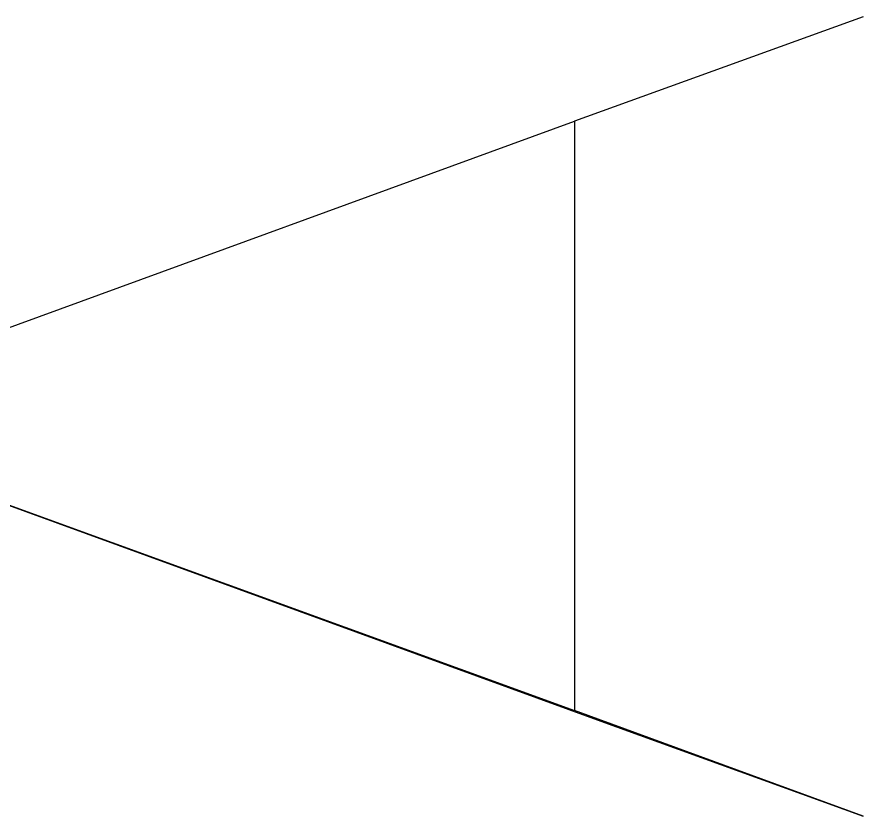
# Model space of a CAD drawing. Header units: millimetres. Extents: x 0 to 5940, y 0 to 4200.
# Drawn here: x 3129.9 to 3515.3, y 2979.8 to 3343.8 of the extents above; entities that cross this region are included whole.
import ezdxf

# ---------------------------------------------------------------- set-up
doc = ezdxf.new("R2010")
doc.units = ezdxf.units.MM
doc.header["$LTSCALE"] = 32.67
doc.layers.add('00_COMPONENTS', color=7, linetype='CONTINUOUS')

msp = doc.modelspace()

# ---------------------------------------------------------------- linework, layer by layer
at = {"layer": '00_COMPONENTS', "color": 7}
for p, q in [((3515.28378, 3343.81747), (3383.92244, 3296.27246)), ((3019.82475, 3163.48847), (3383.92244, 3296.27246)), ((3383.92244, 3296.27246), (3383.92244, 3027.92554)), ((3020.38637, 3159.97891), (3383.92244, 3027.92554)), ((3020.38756, 3159.97132), (3394.21433, 3023.65557)), ((3515.28378, 2979.84735), (3383.92244, 3027.92554)), ((3394.21433, 3023.65557), (3515.28378, 2979.84735))]:
    msp.add_line(p, q, dxfattribs=at)

doc.saveas('drawing.dxf')
